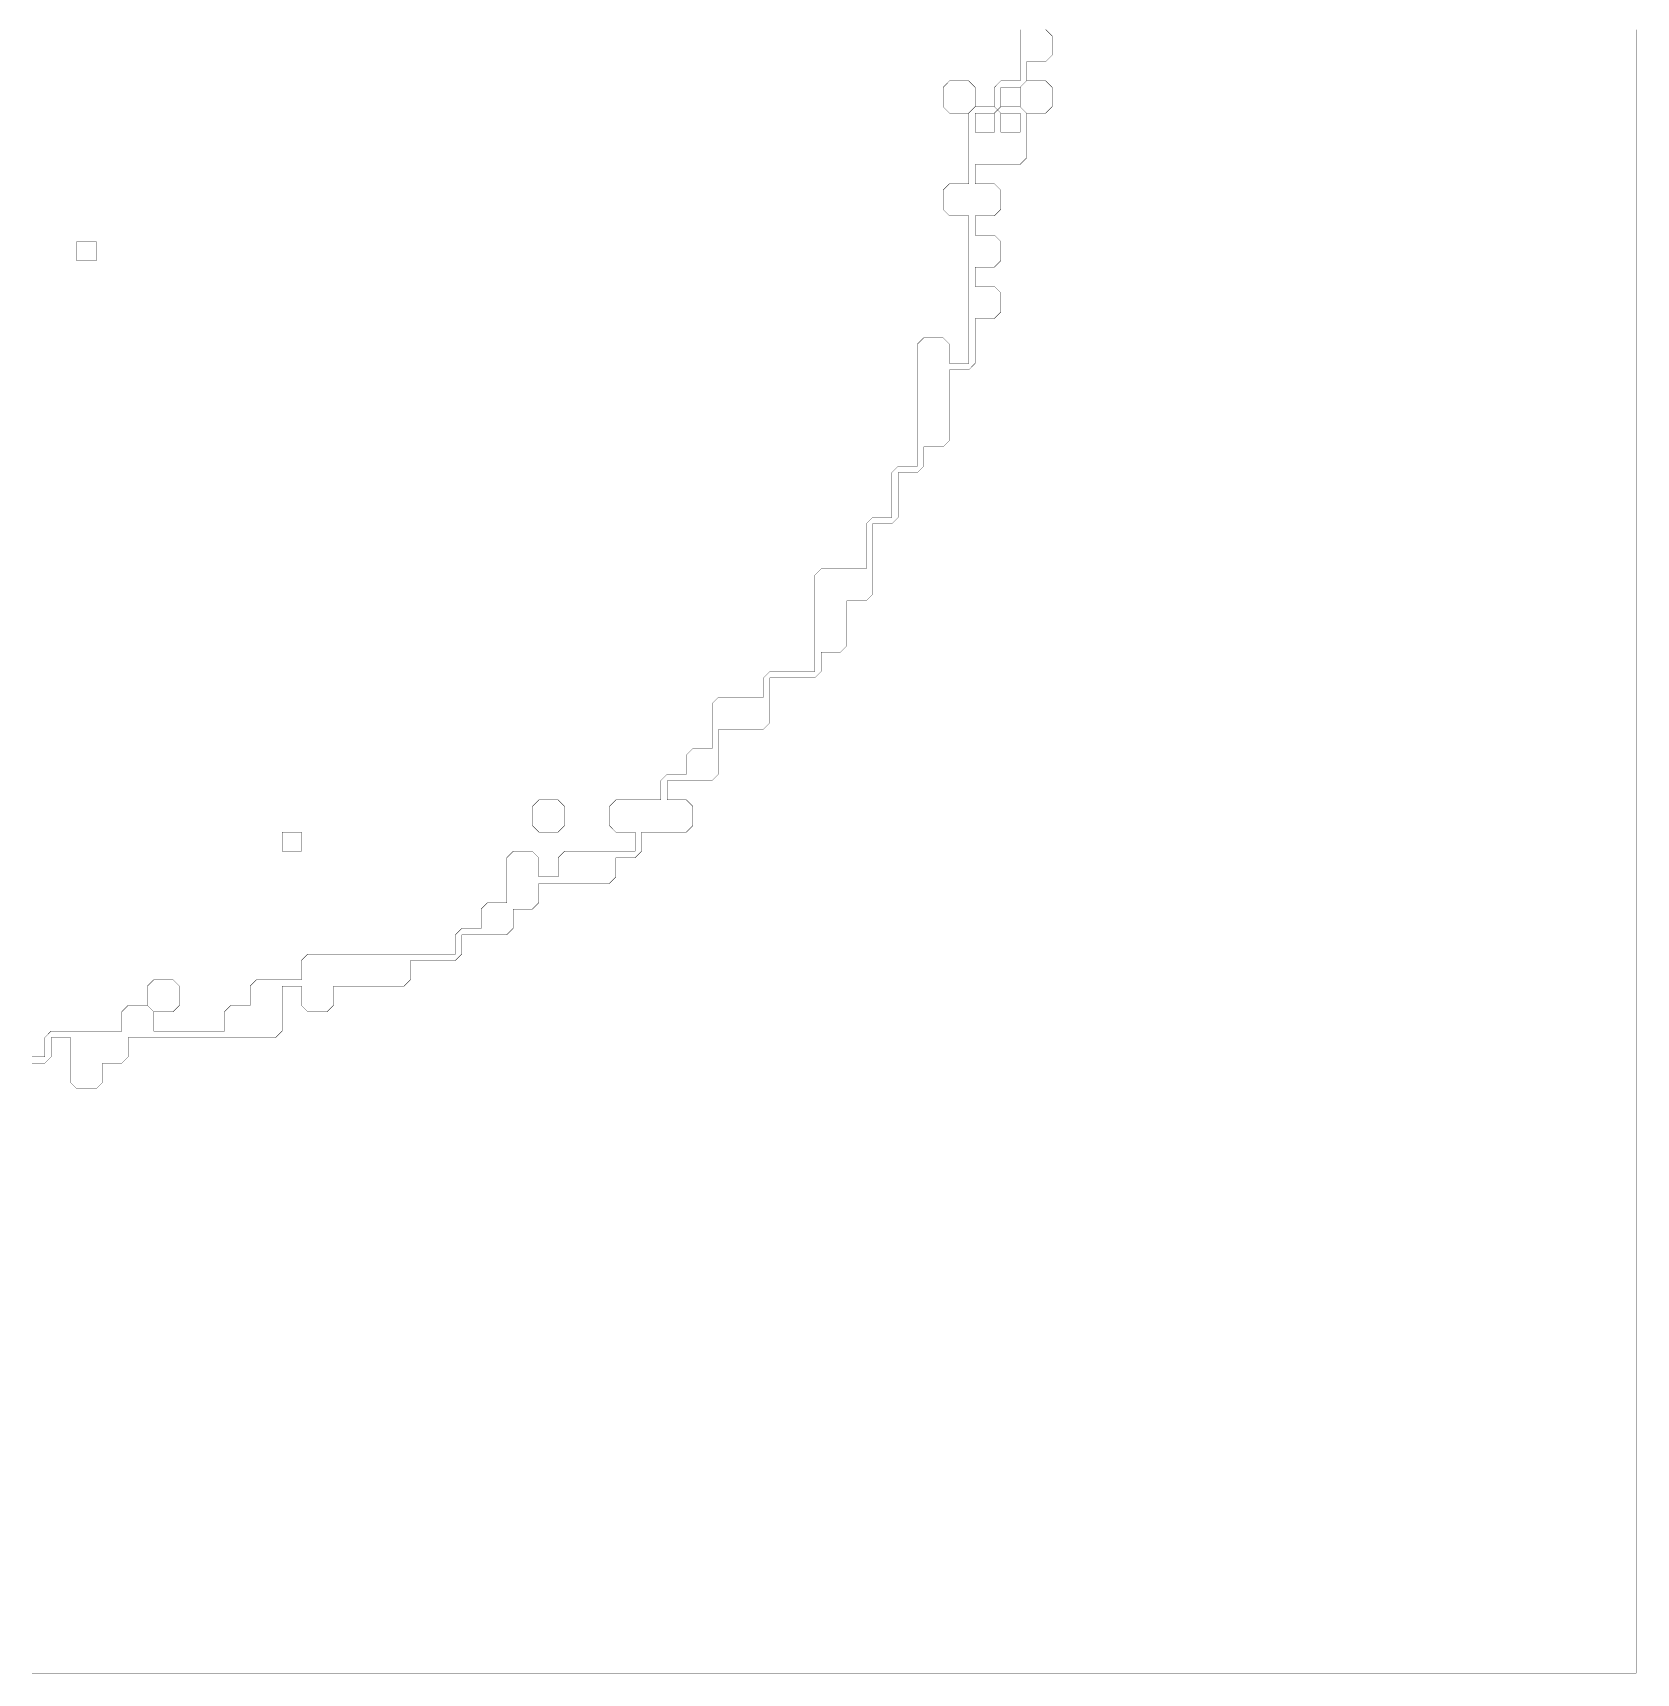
# Model space of a CAD drawing. Header units: metres. Extents: x 0 to 4990, y -4990 to 0.
# Drawn here: x 2550 to 4990, y -4990 to -2495 of the extents above; entities that cross this region are included whole.
import ezdxf

# ---------------------------------------------------------------- set-up
doc = ezdxf.new("R2010")
doc.units = ezdxf.units.M
doc.layers.add('conductor', color=1, linetype='Continuous')
doc.layers.add('substrate', color=5, linetype='Continuous')

msp = doc.modelspace()

# ---------------------------------------------------------------- linework, layer by layer
at = {"layer": 'conductor', "const_width": 0.5}
msp.add_lwpolyline([(2548.828125, -4052.734375), (2558.59375, -4052.734375), (2568.359375, -4052.734375), (2568.359375, -4042.96875), (2568.359375, -4033.203125), (2568.359375, -4023.4375), (2578.125, -4013.671875), (2587.890625, -4013.671875), (2597.65625, -4013.671875), (2607.421875, -4013.671875), (2617.1875, -4013.671875), (2626.953125, -4013.671875), (2636.71875, -4013.671875), (2646.484375, -4013.671875), (2656.25, -4013.671875), (2666.015625, -4013.671875), (2675.78125, -4013.671875), (2685.546875, -4013.671875), (2685.546875, -4003.90625), (2685.546875, -3994.140625), (2685.546875, -3984.375), (2695.3125, -3974.609375), (2705.078125, -3974.609375), (2714.84375, -3974.609375), (2724.609375, -3974.609375), (2734.375, -3984.375), (2734.375, -3994.140625), (2734.375, -4003.90625), (2734.375, -4013.671875), (2744.140625, -4013.671875), (2753.90625, -4013.671875), (2763.671875, -4013.671875), (2773.4375, -4013.671875), (2783.203125, -4013.671875), (2792.96875, -4013.671875), (2802.734375, -4013.671875), (2812.5, -4013.671875), (2822.265625, -4013.671875), (2832.03125, -4013.671875), (2841.796875, -4013.671875), (2841.796875, -4003.90625), (2841.796875, -3994.140625), (2841.796875, -3984.375), (2851.5625, -3974.609375), (2861.328125, -3974.609375), (2871.09375, -3974.609375), (2880.859375, -3974.609375), (2880.859375, -3964.84375), (2880.859375, -3955.078125), (2880.859375, -3945.3125), (2890.625, -3935.546875), (2900.390625, -3935.546875), (2910.15625, -3935.546875), (2919.921875, -3935.546875), (2929.6875, -3935.546875), (2939.453125, -3935.546875), (2949.21875, -3935.546875), (2958.984375, -3935.546875), (2958.984375, -3925.78125), (2958.984375, -3916.015625), (2958.984375, -3906.25), (2968.75, -3896.484375), (2978.515625, -3896.484375), (2988.28125, -3896.484375), (2998.046875, -3896.484375), (3007.8125, -3896.484375), (3017.578125, -3896.484375), (3027.34375, -3896.484375), (3037.109375, -3896.484375), (3046.875, -3896.484375), (3056.640625, -3896.484375), (3066.40625, -3896.484375), (3076.171875, -3896.484375), (3085.9375, -3896.484375), (3095.703125, -3896.484375), (3105.46875, -3896.484375), (3115.234375, -3896.484375), (3125, -3896.484375), (3134.765625, -3896.484375), (3144.53125, -3896.484375), (3154.296875, -3896.484375), (3164.0625, -3896.484375), (3173.828125, -3896.484375), (3183.59375, -3896.484375), (3193.359375, -3896.484375), (3193.359375, -3886.71875), (3193.359375, -3876.953125), (3193.359375, -3867.1875), (3203.125, -3857.421875), (3212.890625, -3857.421875), (3222.65625, -3857.421875), (3232.421875, -3857.421875), (3232.421875, -3847.65625), (3232.421875, -3837.890625), (3232.421875, -3828.125), (3242.1875, -3818.359375), (3251.953125, -3818.359375), (3261.71875, -3818.359375), (3271.484375, -3818.359375), (3271.484375, -3808.59375), (3271.484375, -3798.828125), (3271.484375, -3789.0625), (3271.484375, -3779.296875), (3271.484375, -3769.53125), (3271.484375, -3759.765625), (3271.484375, -3750), (3281.25, -3740.234375), (3291.015625, -3740.234375), (3300.78125, -3740.234375), (3310.546875, -3740.234375), (3320.3125, -3750), (3320.3125, -3759.765625), (3320.3125, -3769.53125), (3320.3125, -3779.296875), (3330.078125, -3779.296875), (3339.84375, -3779.296875), (3349.609375, -3779.296875), (3349.609375, -3769.53125), (3349.609375, -3759.765625), (3349.609375, -3750), (3359.375, -3740.234375), (3369.140625, -3740.234375), (3378.90625, -3740.234375), (3388.671875, -3740.234375), (3398.4375, -3740.234375), (3408.203125, -3740.234375), (3417.96875, -3740.234375), (3427.734375, -3740.234375), (3437.5, -3740.234375), (3447.265625, -3740.234375), (3457.03125, -3740.234375), (3466.796875, -3740.234375), (3466.796875, -3730.46875), (3466.796875, -3720.703125), (3466.796875, -3710.9375), (3457.03125, -3710.9375), (3447.265625, -3710.9375), (3437.5, -3710.9375), (3427.734375, -3701.171875), (3427.734375, -3691.40625), (3427.734375, -3681.640625), (3427.734375, -3671.875), (3437.5, -3662.109375), (3447.265625, -3662.109375), (3457.03125, -3662.109375), (3466.796875, -3662.109375), (3476.5625, -3662.109375), (3486.328125, -3662.109375), (3496.09375, -3662.109375), (3505.859375, -3662.109375), (3505.859375, -3652.34375), (3505.859375, -3642.578125), (3505.859375, -3632.8125), (3515.625, -3623.046875), (3525.390625, -3623.046875), (3535.15625, -3623.046875), (3544.921875, -3623.046875), (3544.921875, -3613.28125), (3544.921875, -3603.515625), (3544.921875, -3593.75), (3554.6875, -3583.984375), (3564.453125, -3583.984375), (3574.21875, -3583.984375), (3583.984375, -3583.984375), (3583.984375, -3574.21875), (3583.984375, -3564.453125), (3583.984375, -3554.6875), (3583.984375, -3544.921875), (3583.984375, -3535.15625), (3583.984375, -3525.390625), (3583.984375, -3515.625), (3593.75, -3505.859375), (3603.515625, -3505.859375), (3613.28125, -3505.859375), (3623.046875, -3505.859375), (3632.8125, -3505.859375), (3642.578125, -3505.859375), (3652.34375, -3505.859375), (3662.109375, -3505.859375), (3662.109375, -3496.09375), (3662.109375, -3486.328125), (3662.109375, -3476.5625), (3671.875, -3466.796875), (3681.640625, -3466.796875), (3691.40625, -3466.796875), (3701.171875, -3466.796875), (3710.9375, -3466.796875), (3720.703125, -3466.796875), (3730.46875, -3466.796875), (3740.234375, -3466.796875), (3740.234375, -3457.03125), (3740.234375, -3447.265625), (3740.234375, -3437.5), (3740.234375, -3427.734375), (3740.234375, -3417.96875), (3740.234375, -3408.203125), (3740.234375, -3398.4375), (3740.234375, -3388.671875), (3740.234375, -3378.90625), (3740.234375, -3369.140625), (3740.234375, -3359.375), (3740.234375, -3349.609375), (3740.234375, -3339.84375), (3740.234375, -3330.078125), (3740.234375, -3320.3125), (3750, -3310.546875), (3759.765625, -3310.546875), (3769.53125, -3310.546875), (3779.296875, -3310.546875), (3789.0625, -3310.546875), (3798.828125, -3310.546875), (3808.59375, -3310.546875), (3818.359375, -3310.546875), (3818.359375, -3300.78125), (3818.359375, -3291.015625), (3818.359375, -3281.25), (3818.359375, -3271.484375), (3818.359375, -3261.71875), (3818.359375, -3251.953125), (3818.359375, -3242.1875), (3828.125, -3232.421875), (3837.890625, -3232.421875), (3847.65625, -3232.421875), (3857.421875, -3232.421875), (3857.421875, -3222.65625), (3857.421875, -3212.890625), (3857.421875, -3203.125), (3857.421875, -3193.359375), (3857.421875, -3183.59375), (3857.421875, -3173.828125), (3857.421875, -3164.0625), (3867.1875, -3154.296875), (3876.953125, -3154.296875), (3886.71875, -3154.296875), (3896.484375, -3154.296875), (3896.484375, -3144.53125), (3896.484375, -3134.765625), (3896.484375, -3125), (3896.484375, -3115.234375), (3896.484375, -3105.46875), (3896.484375, -3095.703125), (3896.484375, -3085.9375), (3896.484375, -3076.171875), (3896.484375, -3066.40625), (3896.484375, -3056.640625), (3896.484375, -3046.875), (3896.484375, -3037.109375), (3896.484375, -3027.34375), (3896.484375, -3017.578125), (3896.484375, -3007.8125), (3896.484375, -2998.046875), (3896.484375, -2988.28125), (3896.484375, -2978.515625), (3896.484375, -2968.75), (3906.25, -2958.984375), (3916.015625, -2958.984375), (3925.78125, -2958.984375), (3935.546875, -2958.984375), (3945.3125, -2968.75), (3945.3125, -2978.515625), (3945.3125, -2988.28125), (3945.3125, -2998.046875), (3955.078125, -2998.046875), (3964.84375, -2998.046875), (3974.609375, -2998.046875), (3974.609375, -2988.28125), (3974.609375, -2978.515625), (3974.609375, -2968.75), (3974.609375, -2958.984375), (3974.609375, -2949.21875), (3974.609375, -2939.453125), (3974.609375, -2929.6875), (3974.609375, -2919.921875), (3974.609375, -2910.15625), (3974.609375, -2900.390625), (3974.609375, -2890.625), (3974.609375, -2880.859375), (3974.609375, -2871.09375), (3974.609375, -2861.328125), (3974.609375, -2851.5625), (3974.609375, -2841.796875), (3974.609375, -2832.03125), (3974.609375, -2822.265625), (3974.609375, -2812.5), (3974.609375, -2802.734375), (3974.609375, -2792.96875), (3974.609375, -2783.203125), (3974.609375, -2773.4375), (3964.84375, -2773.4375), (3955.078125, -2773.4375), (3945.3125, -2773.4375), (3935.546875, -2763.671875), (3935.546875, -2753.90625), (3935.546875, -2744.140625), (3935.546875, -2734.375), (3945.3125, -2724.609375), (3955.078125, -2724.609375), (3964.84375, -2724.609375), (3974.609375, -2724.609375), (3974.609375, -2714.84375), (3974.609375, -2705.078125), (3974.609375, -2695.3125), (3974.609375, -2685.546875), (3974.609375, -2675.78125), (3974.609375, -2666.015625), (3974.609375, -2656.25), (3974.609375, -2646.484375), (3974.609375, -2636.71875), (3974.609375, -2626.953125), (3974.609375, -2617.1875), (3984.375, -2607.421875), (3994.140625, -2607.421875), (4003.90625, -2607.421875), (4013.671875, -2607.421875), (4023.4375, -2617.1875), (4023.4375, -2626.953125), (4023.4375, -2636.71875), (4023.4375, -2646.484375), (4033.203125, -2646.484375), (4042.96875, -2646.484375), (4052.734375, -2646.484375), (4052.734375, -2636.71875), (4052.734375, -2626.953125), (4052.734375, -2617.1875), (4042.96875, -2617.1875), (4033.203125, -2617.1875), (4023.4375, -2617.1875), (4013.671875, -2607.421875), (4013.671875, -2597.65625), (4013.671875, -2587.890625), (4013.671875, -2578.125), (4023.4375, -2568.359375), (4033.203125, -2568.359375), (4042.96875, -2568.359375), (4052.734375, -2568.359375), (4052.734375, -2558.59375), (4052.734375, -2548.828125), (4052.734375, -2539.0625), (4052.734375, -2529.296875), (4052.734375, -2519.53125), (4052.734375, -2509.765625), (4052.734375, -2500), (4052.734375, -2490.234375)], dxfattribs=at)
for points in [[(3935.546875, -2578.125), (3945.3125, -2568.359375), (3955.078125, -2568.359375), (3964.84375, -2568.359375), (3974.609375, -2568.359375), (3984.375, -2578.125), (3984.375, -2587.890625), (3984.375, -2597.65625), (3984.375, -2607.421875), (3974.609375, -2617.1875), (3964.84375, -2617.1875), (3955.078125, -2617.1875), (3945.3125, -2617.1875), (3935.546875, -2607.421875), (3935.546875, -2597.65625), (3935.546875, -2587.890625)], [(3310.546875, -3671.875), (3320.3125, -3662.109375), (3330.078125, -3662.109375), (3339.84375, -3662.109375), (3349.609375, -3662.109375), (3359.375, -3671.875), (3359.375, -3681.640625), (3359.375, -3691.40625), (3359.375, -3701.171875), (3349.609375, -3710.9375), (3339.84375, -3710.9375), (3330.078125, -3710.9375), (3320.3125, -3710.9375), (3310.546875, -3701.171875), (3310.546875, -3691.40625), (3310.546875, -3681.640625)], [(2724.609375, -3945.3125), (2734.375, -3935.546875), (2744.140625, -3935.546875), (2753.90625, -3935.546875), (2763.671875, -3935.546875), (2773.4375, -3945.3125), (2773.4375, -3955.078125), (2773.4375, -3964.84375), (2773.4375, -3974.609375), (2763.671875, -3984.375), (2753.90625, -3984.375), (2744.140625, -3984.375), (2734.375, -3984.375), (2724.609375, -3974.609375), (2724.609375, -3964.84375), (2724.609375, -3955.078125)]]:
    msp.add_lwpolyline(points, close=True, dxfattribs=at)
at = {"layer": 'substrate', "const_width": 0.5}
for points in [[(2548.828125, -4990.234375), (2558.59375, -4990.234375), (2568.359375, -4990.234375), (2578.125, -4990.234375), (2587.890625, -4990.234375), (2597.65625, -4990.234375), (2607.421875, -4990.234375), (2617.1875, -4990.234375), (2626.953125, -4990.234375), (2636.71875, -4990.234375), (2646.484375, -4990.234375), (2656.25, -4990.234375), (2666.015625, -4990.234375), (2675.78125, -4990.234375), (2685.546875, -4990.234375), (2695.3125, -4990.234375), (2705.078125, -4990.234375), (2714.84375, -4990.234375), (2724.609375, -4990.234375), (2734.375, -4990.234375), (2744.140625, -4990.234375), (2753.90625, -4990.234375), (2763.671875, -4990.234375), (2773.4375, -4990.234375), (2783.203125, -4990.234375), (2792.96875, -4990.234375), (2802.734375, -4990.234375), (2812.5, -4990.234375), (2822.265625, -4990.234375), (2832.03125, -4990.234375), (2841.796875, -4990.234375), (2851.5625, -4990.234375), (2861.328125, -4990.234375), (2871.09375, -4990.234375), (2880.859375, -4990.234375), (2890.625, -4990.234375), (2900.390625, -4990.234375), (2910.15625, -4990.234375), (2919.921875, -4990.234375), (2929.6875, -4990.234375), (2939.453125, -4990.234375), (2949.21875, -4990.234375), (2958.984375, -4990.234375), (2968.75, -4990.234375), (2978.515625, -4990.234375), (2988.28125, -4990.234375), (2998.046875, -4990.234375), (3007.8125, -4990.234375), (3017.578125, -4990.234375), (3027.34375, -4990.234375), (3037.109375, -4990.234375), (3046.875, -4990.234375), (3056.640625, -4990.234375), (3066.40625, -4990.234375), (3076.171875, -4990.234375), (3085.9375, -4990.234375), (3095.703125, -4990.234375), (3105.46875, -4990.234375), (3115.234375, -4990.234375), (3125, -4990.234375), (3134.765625, -4990.234375), (3144.53125, -4990.234375), (3154.296875, -4990.234375), (3164.0625, -4990.234375), (3173.828125, -4990.234375), (3183.59375, -4990.234375), (3193.359375, -4990.234375), (3203.125, -4990.234375), (3212.890625, -4990.234375), (3222.65625, -4990.234375), (3232.421875, -4990.234375), (3242.1875, -4990.234375), (3251.953125, -4990.234375), (3261.71875, -4990.234375), (3271.484375, -4990.234375), (3281.25, -4990.234375), (3291.015625, -4990.234375), (3300.78125, -4990.234375), (3310.546875, -4990.234375), (3320.3125, -4990.234375), (3330.078125, -4990.234375), (3339.84375, -4990.234375), (3349.609375, -4990.234375), (3359.375, -4990.234375), (3369.140625, -4990.234375), (3378.90625, -4990.234375), (3388.671875, -4990.234375), (3398.4375, -4990.234375), (3408.203125, -4990.234375), (3417.96875, -4990.234375), (3427.734375, -4990.234375), (3437.5, -4990.234375), (3447.265625, -4990.234375), (3457.03125, -4990.234375), (3466.796875, -4990.234375), (3476.5625, -4990.234375), (3486.328125, -4990.234375), (3496.09375, -4990.234375), (3505.859375, -4990.234375), (3515.625, -4990.234375), (3525.390625, -4990.234375), (3535.15625, -4990.234375), (3544.921875, -4990.234375), (3554.6875, -4990.234375), (3564.453125, -4990.234375), (3574.21875, -4990.234375), (3583.984375, -4990.234375), (3593.75, -4990.234375), (3603.515625, -4990.234375), (3613.28125, -4990.234375), (3623.046875, -4990.234375), (3632.8125, -4990.234375), (3642.578125, -4990.234375), (3652.34375, -4990.234375), (3662.109375, -4990.234375), (3671.875, -4990.234375), (3681.640625, -4990.234375), (3691.40625, -4990.234375), (3701.171875, -4990.234375), (3710.9375, -4990.234375), (3720.703125, -4990.234375), (3730.46875, -4990.234375), (3740.234375, -4990.234375), (3750, -4990.234375), (3759.765625, -4990.234375), (3769.53125, -4990.234375), (3779.296875, -4990.234375), (3789.0625, -4990.234375), (3798.828125, -4990.234375), (3808.59375, -4990.234375), (3818.359375, -4990.234375), (3828.125, -4990.234375), (3837.890625, -4990.234375), (3847.65625, -4990.234375), (3857.421875, -4990.234375), (3867.1875, -4990.234375), (3876.953125, -4990.234375), (3886.71875, -4990.234375), (3896.484375, -4990.234375), (3906.25, -4990.234375), (3916.015625, -4990.234375), (3925.78125, -4990.234375), (3935.546875, -4990.234375), (3945.3125, -4990.234375), (3955.078125, -4990.234375), (3964.84375, -4990.234375), (3974.609375, -4990.234375), (3984.375, -4990.234375), (3994.140625, -4990.234375), (4003.90625, -4990.234375), (4013.671875, -4990.234375), (4023.4375, -4990.234375), (4033.203125, -4990.234375), (4042.96875, -4990.234375), (4052.734375, -4990.234375), (4062.5, -4990.234375), (4072.265625, -4990.234375), (4082.03125, -4990.234375), (4091.796875, -4990.234375), (4101.5625, -4990.234375), (4111.328125, -4990.234375), (4121.09375, -4990.234375), (4130.859375, -4990.234375), (4140.625, -4990.234375), (4150.390625, -4990.234375), (4160.15625, -4990.234375), (4169.921875, -4990.234375), (4179.6875, -4990.234375), (4189.453125, -4990.234375), (4199.21875, -4990.234375), (4208.984375, -4990.234375), (4218.75, -4990.234375), (4228.515625, -4990.234375), (4238.28125, -4990.234375), (4248.046875, -4990.234375), (4257.8125, -4990.234375), (4267.578125, -4990.234375), (4277.34375, -4990.234375), (4287.109375, -4990.234375), (4296.875, -4990.234375), (4306.640625, -4990.234375), (4316.40625, -4990.234375), (4326.171875, -4990.234375), (4335.9375, -4990.234375), (4345.703125, -4990.234375), (4355.46875, -4990.234375), (4365.234375, -4990.234375), (4375, -4990.234375), (4384.765625, -4990.234375), (4394.53125, -4990.234375), (4404.296875, -4990.234375), (4414.0625, -4990.234375), (4423.828125, -4990.234375), (4433.59375, -4990.234375), (4443.359375, -4990.234375), (4453.125, -4990.234375), (4462.890625, -4990.234375), (4472.65625, -4990.234375), (4482.421875, -4990.234375), (4492.1875, -4990.234375), (4501.953125, -4990.234375), (4511.71875, -4990.234375), (4521.484375, -4990.234375), (4531.25, -4990.234375), (4541.015625, -4990.234375), (4550.78125, -4990.234375), (4560.546875, -4990.234375), (4570.3125, -4990.234375), (4580.078125, -4990.234375), (4589.84375, -4990.234375), (4599.609375, -4990.234375), (4609.375, -4990.234375), (4619.140625, -4990.234375), (4628.90625, -4990.234375), (4638.671875, -4990.234375), (4648.4375, -4990.234375), (4658.203125, -4990.234375), (4667.96875, -4990.234375), (4677.734375, -4990.234375), (4687.5, -4990.234375), (4697.265625, -4990.234375), (4707.03125, -4990.234375), (4716.796875, -4990.234375), (4726.5625, -4990.234375), (4736.328125, -4990.234375), (4746.09375, -4990.234375), (4755.859375, -4990.234375), (4765.625, -4990.234375), (4775.390625, -4990.234375), (4785.15625, -4990.234375), (4794.921875, -4990.234375), (4804.6875, -4990.234375), (4814.453125, -4990.234375), (4824.21875, -4990.234375), (4833.984375, -4990.234375), (4843.75, -4990.234375), (4853.515625, -4990.234375), (4863.28125, -4990.234375), (4873.046875, -4990.234375), (4882.8125, -4990.234375), (4892.578125, -4990.234375), (4902.34375, -4990.234375), (4912.109375, -4990.234375), (4921.875, -4990.234375), (4931.640625, -4990.234375), (4941.40625, -4990.234375), (4951.171875, -4990.234375), (4960.9375, -4990.234375), (4970.703125, -4990.234375), (4980.46875, -4990.234375), (4990.234375, -4990.234375), (4990.234375, -4980.46875), (4990.234375, -4970.703125), (4990.234375, -4960.9375), (4990.234375, -4951.171875), (4990.234375, -4941.40625), (4990.234375, -4931.640625), (4990.234375, -4921.875), (4990.234375, -4912.109375), (4990.234375, -4902.34375), (4990.234375, -4892.578125), (4990.234375, -4882.8125), (4990.234375, -4873.046875), (4990.234375, -4863.28125), (4990.234375, -4853.515625), (4990.234375, -4843.75), (4990.234375, -4833.984375), (4990.234375, -4824.21875), (4990.234375, -4814.453125), (4990.234375, -4804.6875), (4990.234375, -4794.921875), (4990.234375, -4785.15625), (4990.234375, -4775.390625), (4990.234375, -4765.625), (4990.234375, -4755.859375), (4990.234375, -4746.09375), (4990.234375, -4736.328125), (4990.234375, -4726.5625), (4990.234375, -4716.796875), (4990.234375, -4707.03125), (4990.234375, -4697.265625), (4990.234375, -4687.5), (4990.234375, -4677.734375), (4990.234375, -4667.96875), (4990.234375, -4658.203125), (4990.234375, -4648.4375), (4990.234375, -4638.671875), (4990.234375, -4628.90625), (4990.234375, -4619.140625), (4990.234375, -4609.375), (4990.234375, -4599.609375), (4990.234375, -4589.84375), (4990.234375, -4580.078125), (4990.234375, -4570.3125), (4990.234375, -4560.546875), (4990.234375, -4550.78125), (4990.234375, -4541.015625), (4990.234375, -4531.25), (4990.234375, -4521.484375), (4990.234375, -4511.71875), (4990.234375, -4501.953125), (4990.234375, -4492.1875), (4990.234375, -4482.421875), (4990.234375, -4472.65625), (4990.234375, -4462.890625), (4990.234375, -4453.125), (4990.234375, -4443.359375), (4990.234375, -4433.59375), (4990.234375, -4423.828125), (4990.234375, -4414.0625), (4990.234375, -4404.296875), (4990.234375, -4394.53125), (4990.234375, -4384.765625), (4990.234375, -4375), (4990.234375, -4365.234375), (4990.234375, -4355.46875), (4990.234375, -4345.703125), (4990.234375, -4335.9375), (4990.234375, -4326.171875), (4990.234375, -4316.40625), (4990.234375, -4306.640625), (4990.234375, -4296.875), (4990.234375, -4287.109375), (4990.234375, -4277.34375), (4990.234375, -4267.578125), (4990.234375, -4257.8125), (4990.234375, -4248.046875), (4990.234375, -4238.28125), (4990.234375, -4228.515625), (4990.234375, -4218.75), (4990.234375, -4208.984375), (4990.234375, -4199.21875), (4990.234375, -4189.453125), (4990.234375, -4179.6875), (4990.234375, -4169.921875), (4990.234375, -4160.15625), (4990.234375, -4150.390625), (4990.234375, -4140.625), (4990.234375, -4130.859375), (4990.234375, -4121.09375), (4990.234375, -4111.328125), (4990.234375, -4101.5625), (4990.234375, -4091.796875), (4990.234375, -4082.03125), (4990.234375, -4072.265625), (4990.234375, -4062.5), (4990.234375, -4052.734375), (4990.234375, -4042.96875), (4990.234375, -4033.203125), (4990.234375, -4023.4375), (4990.234375, -4013.671875), (4990.234375, -4003.90625), (4990.234375, -3994.140625), (4990.234375, -3984.375), (4990.234375, -3974.609375), (4990.234375, -3964.84375), (4990.234375, -3955.078125), (4990.234375, -3945.3125), (4990.234375, -3935.546875), (4990.234375, -3925.78125), (4990.234375, -3916.015625), (4990.234375, -3906.25), (4990.234375, -3896.484375), (4990.234375, -3886.71875), (4990.234375, -3876.953125), (4990.234375, -3867.1875), (4990.234375, -3857.421875), (4990.234375, -3847.65625), (4990.234375, -3837.890625), (4990.234375, -3828.125), (4990.234375, -3818.359375), (4990.234375, -3808.59375), (4990.234375, -3798.828125), (4990.234375, -3789.0625), (4990.234375, -3779.296875), (4990.234375, -3769.53125), (4990.234375, -3759.765625), (4990.234375, -3750), (4990.234375, -3740.234375), (4990.234375, -3730.46875), (4990.234375, -3720.703125), (4990.234375, -3710.9375), (4990.234375, -3701.171875), (4990.234375, -3691.40625), (4990.234375, -3681.640625), (4990.234375, -3671.875), (4990.234375, -3662.109375), (4990.234375, -3652.34375), (4990.234375, -3642.578125), (4990.234375, -3632.8125), (4990.234375, -3623.046875), (4990.234375, -3613.28125), (4990.234375, -3603.515625), (4990.234375, -3593.75), (4990.234375, -3583.984375), (4990.234375, -3574.21875), (4990.234375, -3564.453125), (4990.234375, -3554.6875), (4990.234375, -3544.921875), (4990.234375, -3535.15625), (4990.234375, -3525.390625), (4990.234375, -3515.625), (4990.234375, -3505.859375), (4990.234375, -3496.09375), (4990.234375, -3486.328125), (4990.234375, -3476.5625), (4990.234375, -3466.796875), (4990.234375, -3457.03125), (4990.234375, -3447.265625), (4990.234375, -3437.5), (4990.234375, -3427.734375), (4990.234375, -3417.96875), (4990.234375, -3408.203125), (4990.234375, -3398.4375), (4990.234375, -3388.671875), (4990.234375, -3378.90625), (4990.234375, -3369.140625), (4990.234375, -3359.375), (4990.234375, -3349.609375), (4990.234375, -3339.84375), (4990.234375, -3330.078125), (4990.234375, -3320.3125), (4990.234375, -3310.546875), (4990.234375, -3300.78125), (4990.234375, -3291.015625), (4990.234375, -3281.25), (4990.234375, -3271.484375), (4990.234375, -3261.71875), (4990.234375, -3251.953125), (4990.234375, -3242.1875), (4990.234375, -3232.421875), (4990.234375, -3222.65625), (4990.234375, -3212.890625), (4990.234375, -3203.125), (4990.234375, -3193.359375), (4990.234375, -3183.59375), (4990.234375, -3173.828125), (4990.234375, -3164.0625), (4990.234375, -3154.296875), (4990.234375, -3144.53125), (4990.234375, -3134.765625), (4990.234375, -3125), (4990.234375, -3115.234375), (4990.234375, -3105.46875), (4990.234375, -3095.703125), (4990.234375, -3085.9375), (4990.234375, -3076.171875), (4990.234375, -3066.40625), (4990.234375, -3056.640625), (4990.234375, -3046.875), (4990.234375, -3037.109375), (4990.234375, -3027.34375), (4990.234375, -3017.578125), (4990.234375, -3007.8125), (4990.234375, -2998.046875), (4990.234375, -2988.28125), (4990.234375, -2978.515625), (4990.234375, -2968.75), (4990.234375, -2958.984375), (4990.234375, -2949.21875), (4990.234375, -2939.453125), (4990.234375, -2929.6875), (4990.234375, -2919.921875), (4990.234375, -2910.15625), (4990.234375, -2900.390625), (4990.234375, -2890.625), (4990.234375, -2880.859375), (4990.234375, -2871.09375), (4990.234375, -2861.328125), (4990.234375, -2851.5625), (4990.234375, -2841.796875), (4990.234375, -2832.03125), (4990.234375, -2822.265625), (4990.234375, -2812.5), (4990.234375, -2802.734375), (4990.234375, -2792.96875), (4990.234375, -2783.203125), (4990.234375, -2773.4375), (4990.234375, -2763.671875), (4990.234375, -2753.90625), (4990.234375, -2744.140625), (4990.234375, -2734.375), (4990.234375, -2724.609375), (4990.234375, -2714.84375), (4990.234375, -2705.078125), (4990.234375, -2695.3125), (4990.234375, -2685.546875), (4990.234375, -2675.78125), (4990.234375, -2666.015625), (4990.234375, -2656.25), (4990.234375, -2646.484375), (4990.234375, -2636.71875), (4990.234375, -2626.953125), (4990.234375, -2617.1875), (4990.234375, -2607.421875), (4990.234375, -2597.65625), (4990.234375, -2587.890625), (4990.234375, -2578.125), (4990.234375, -2568.359375), (4990.234375, -2558.59375), (4990.234375, -2548.828125), (4990.234375, -2539.0625), (4990.234375, -2529.296875), (4990.234375, -2519.53125), (4990.234375, -2509.765625), (4990.234375, -2500), (4990.234375, -2490.234375)], [(4091.796875, -2490.234375), (4101.5625, -2500), (4101.5625, -2509.765625), (4101.5625, -2519.53125), (4101.5625, -2529.296875), (4091.796875, -2539.0625), (4082.03125, -2539.0625), (4072.265625, -2539.0625), (4062.5, -2539.0625), (4062.5, -2548.828125), (4062.5, -2558.59375), (4062.5, -2568.359375), (4052.734375, -2578.125), (4042.96875, -2578.125), (4033.203125, -2578.125), (4023.4375, -2578.125), (4023.4375, -2587.890625), (4023.4375, -2597.65625), (4023.4375, -2607.421875), (4013.671875, -2617.1875), (4003.90625, -2617.1875), (3994.140625, -2617.1875), (3984.375, -2617.1875), (3984.375, -2626.953125), (3984.375, -2636.71875), (3984.375, -2646.484375), (3994.140625, -2646.484375), (4003.90625, -2646.484375), (4013.671875, -2646.484375), (4013.671875, -2636.71875), (4013.671875, -2626.953125), (4013.671875, -2617.1875), (4023.4375, -2607.421875), (4033.203125, -2607.421875), (4042.96875, -2607.421875), (4052.734375, -2607.421875), (4062.5, -2617.1875), (4062.5, -2626.953125), (4062.5, -2636.71875), (4062.5, -2646.484375), (4062.5, -2656.25), (4062.5, -2666.015625), (4062.5, -2675.78125), (4062.5, -2685.546875), (4052.734375, -2695.3125), (4042.96875, -2695.3125), (4033.203125, -2695.3125), (4023.4375, -2695.3125), (4013.671875, -2695.3125), (4003.90625, -2695.3125), (3994.140625, -2695.3125), (3984.375, -2695.3125), (3984.375, -2705.078125), (3984.375, -2714.84375), (3984.375, -2724.609375), (3994.140625, -2724.609375), (4003.90625, -2724.609375), (4013.671875, -2724.609375), (4023.4375, -2734.375), (4023.4375, -2744.140625), (4023.4375, -2753.90625), (4023.4375, -2763.671875), (4013.671875, -2773.4375), (4003.90625, -2773.4375), (3994.140625, -2773.4375), (3984.375, -2773.4375), (3984.375, -2783.203125), (3984.375, -2792.96875), (3984.375, -2802.734375), (3994.140625, -2802.734375), (4003.90625, -2802.734375), (4013.671875, -2802.734375), (4023.4375, -2812.5), (4023.4375, -2822.265625), (4023.4375, -2832.03125), (4023.4375, -2841.796875), (4013.671875, -2851.5625), (4003.90625, -2851.5625), (3994.140625, -2851.5625), (3984.375, -2851.5625), (3984.375, -2861.328125), (3984.375, -2871.09375), (3984.375, -2880.859375), (3994.140625, -2880.859375), (4003.90625, -2880.859375), (4013.671875, -2880.859375), (4023.4375, -2890.625), (4023.4375, -2900.390625), (4023.4375, -2910.15625), (4023.4375, -2919.921875), (4013.671875, -2929.6875), (4003.90625, -2929.6875), (3994.140625, -2929.6875), (3984.375, -2929.6875), (3984.375, -2939.453125), (3984.375, -2949.21875), (3984.375, -2958.984375), (3984.375, -2968.75), (3984.375, -2978.515625), (3984.375, -2988.28125), (3984.375, -2998.046875), (3974.609375, -3007.8125), (3964.84375, -3007.8125), (3955.078125, -3007.8125), (3945.3125, -3007.8125), (3945.3125, -3017.578125), (3945.3125, -3027.34375), (3945.3125, -3037.109375), (3945.3125, -3046.875), (3945.3125, -3056.640625), (3945.3125, -3066.40625), (3945.3125, -3076.171875), (3945.3125, -3085.9375), (3945.3125, -3095.703125), (3945.3125, -3105.46875), (3945.3125, -3115.234375), (3935.546875, -3125), (3925.78125, -3125), (3916.015625, -3125), (3906.25, -3125), (3906.25, -3134.765625), (3906.25, -3144.53125), (3906.25, -3154.296875), (3896.484375, -3164.0625), (3886.71875, -3164.0625), (3876.953125, -3164.0625), (3867.1875, -3164.0625), (3867.1875, -3173.828125), (3867.1875, -3183.59375), (3867.1875, -3193.359375), (3867.1875, -3203.125), (3867.1875, -3212.890625), (3867.1875, -3222.65625), (3867.1875, -3232.421875), (3857.421875, -3242.1875), (3847.65625, -3242.1875), (3837.890625, -3242.1875), (3828.125, -3242.1875), (3828.125, -3251.953125), (3828.125, -3261.71875), (3828.125, -3271.484375), (3828.125, -3281.25), (3828.125, -3291.015625), (3828.125, -3300.78125), (3828.125, -3310.546875), (3828.125, -3320.3125), (3828.125, -3330.078125), (3828.125, -3339.84375), (3828.125, -3349.609375), (3818.359375, -3359.375), (3808.59375, -3359.375), (3798.828125, -3359.375), (3789.0625, -3359.375), (3789.0625, -3369.140625), (3789.0625, -3378.90625), (3789.0625, -3388.671875), (3789.0625, -3398.4375), (3789.0625, -3408.203125), (3789.0625, -3417.96875), (3789.0625, -3427.734375), (3779.296875, -3437.5), (3769.53125, -3437.5), (3759.765625, -3437.5), (3750, -3437.5), (3750, -3447.265625), (3750, -3457.03125), (3750, -3466.796875), (3740.234375, -3476.5625), (3730.46875, -3476.5625), (3720.703125, -3476.5625), (3710.9375, -3476.5625), (3701.171875, -3476.5625), (3691.40625, -3476.5625), (3681.640625, -3476.5625), (3671.875, -3476.5625), (3671.875, -3486.328125), (3671.875, -3496.09375), (3671.875, -3505.859375), (3671.875, -3515.625), (3671.875, -3525.390625), (3671.875, -3535.15625), (3671.875, -3544.921875), (3662.109375, -3554.6875), (3652.34375, -3554.6875), (3642.578125, -3554.6875), (3632.8125, -3554.6875), (3623.046875, -3554.6875), (3613.28125, -3554.6875), (3603.515625, -3554.6875), (3593.75, -3554.6875), (3593.75, -3564.453125), (3593.75, -3574.21875), (3593.75, -3583.984375), (3593.75, -3593.75), (3593.75, -3603.515625), (3593.75, -3613.28125), (3593.75, -3623.046875), (3583.984375, -3632.8125), (3574.21875, -3632.8125), (3564.453125, -3632.8125), (3554.6875, -3632.8125), (3544.921875, -3632.8125), (3535.15625, -3632.8125), (3525.390625, -3632.8125), (3515.625, -3632.8125), (3515.625, -3642.578125), (3515.625, -3652.34375), (3515.625, -3662.109375), (3525.390625, -3662.109375), (3535.15625, -3662.109375), (3544.921875, -3662.109375), (3554.6875, -3671.875), (3554.6875, -3681.640625), (3554.6875, -3691.40625), (3554.6875, -3701.171875), (3544.921875, -3710.9375), (3535.15625, -3710.9375), (3525.390625, -3710.9375), (3515.625, -3710.9375), (3505.859375, -3710.9375), (3496.09375, -3710.9375), (3486.328125, -3710.9375), (3476.5625, -3710.9375), (3476.5625, -3720.703125), (3476.5625, -3730.46875), (3476.5625, -3740.234375), (3466.796875, -3750), (3457.03125, -3750), (3447.265625, -3750), (3437.5, -3750), (3437.5, -3759.765625), (3437.5, -3769.53125), (3437.5, -3779.296875), (3427.734375, -3789.0625), (3417.96875, -3789.0625), (3408.203125, -3789.0625), (3398.4375, -3789.0625), (3388.671875, -3789.0625), (3378.90625, -3789.0625), (3369.140625, -3789.0625), (3359.375, -3789.0625), (3349.609375, -3789.0625), (3339.84375, -3789.0625), (3330.078125, -3789.0625), (3320.3125, -3789.0625), (3320.3125, -3798.828125), (3320.3125, -3808.59375), (3320.3125, -3818.359375), (3310.546875, -3828.125), (3300.78125, -3828.125), (3291.015625, -3828.125), (3281.25, -3828.125), (3281.25, -3837.890625), (3281.25, -3847.65625), (3281.25, -3857.421875), (3271.484375, -3867.1875), (3261.71875, -3867.1875), (3251.953125, -3867.1875), (3242.1875, -3867.1875), (3232.421875, -3867.1875), (3222.65625, -3867.1875), (3212.890625, -3867.1875), (3203.125, -3867.1875), (3203.125, -3876.953125), (3203.125, -3886.71875), (3203.125, -3896.484375), (3193.359375, -3906.25), (3183.59375, -3906.25), (3173.828125, -3906.25), (3164.0625, -3906.25), (3154.296875, -3906.25), (3144.53125, -3906.25), (3134.765625, -3906.25), (3125, -3906.25), (3125, -3916.015625), (3125, -3925.78125), (3125, -3935.546875), (3115.234375, -3945.3125), (3105.46875, -3945.3125), (3095.703125, -3945.3125), (3085.9375, -3945.3125), (3076.171875, -3945.3125), (3066.40625, -3945.3125), (3056.640625, -3945.3125), (3046.875, -3945.3125), (3037.109375, -3945.3125), (3027.34375, -3945.3125), (3017.578125, -3945.3125), (3007.8125, -3945.3125), (3007.8125, -3955.078125), (3007.8125, -3964.84375), (3007.8125, -3974.609375), (2998.046875, -3984.375), (2988.28125, -3984.375), (2978.515625, -3984.375), (2968.75, -3984.375), (2958.984375, -3974.609375), (2958.984375, -3964.84375), (2958.984375, -3955.078125), (2958.984375, -3945.3125), (2949.21875, -3945.3125), (2939.453125, -3945.3125), (2929.6875, -3945.3125), (2929.6875, -3955.078125), (2929.6875, -3964.84375), (2929.6875, -3974.609375), (2929.6875, -3984.375), (2929.6875, -3994.140625), (2929.6875, -4003.90625), (2929.6875, -4013.671875), (2919.921875, -4023.4375), (2910.15625, -4023.4375), (2900.390625, -4023.4375), (2890.625, -4023.4375), (2880.859375, -4023.4375), (2871.09375, -4023.4375), (2861.328125, -4023.4375), (2851.5625, -4023.4375), (2841.796875, -4023.4375), (2832.03125, -4023.4375), (2822.265625, -4023.4375), (2812.5, -4023.4375), (2802.734375, -4023.4375), (2792.96875, -4023.4375), (2783.203125, -4023.4375), (2773.4375, -4023.4375), (2763.671875, -4023.4375), (2753.90625, -4023.4375), (2744.140625, -4023.4375), (2734.375, -4023.4375), (2724.609375, -4023.4375), (2714.84375, -4023.4375), (2705.078125, -4023.4375), (2695.3125, -4023.4375), (2695.3125, -4033.203125), (2695.3125, -4042.96875), (2695.3125, -4052.734375), (2685.546875, -4062.5), (2675.78125, -4062.5), (2666.015625, -4062.5), (2656.25, -4062.5), (2656.25, -4072.265625), (2656.25, -4082.03125), (2656.25, -4091.796875), (2646.484375, -4101.5625), (2636.71875, -4101.5625), (2626.953125, -4101.5625), (2617.1875, -4101.5625), (2607.421875, -4091.796875), (2607.421875, -4082.03125), (2607.421875, -4072.265625), (2607.421875, -4062.5), (2607.421875, -4052.734375), (2607.421875, -4042.96875), (2607.421875, -4033.203125), (2607.421875, -4023.4375), (2597.65625, -4023.4375), (2587.890625, -4023.4375), (2578.125, -4023.4375), (2578.125, -4033.203125), (2578.125, -4042.96875), (2578.125, -4052.734375), (2568.359375, -4062.5), (2558.59375, -4062.5), (2548.828125, -4062.5)]]:
    msp.add_lwpolyline(points, dxfattribs=at)
for points in [[(4052.734375, -2578.125), (4062.5, -2568.359375), (4072.265625, -2568.359375), (4082.03125, -2568.359375), (4091.796875, -2568.359375), (4101.5625, -2578.125), (4101.5625, -2587.890625), (4101.5625, -2597.65625), (4101.5625, -2607.421875), (4091.796875, -2617.1875), (4082.03125, -2617.1875), (4072.265625, -2617.1875), (4062.5, -2617.1875), (4052.734375, -2607.421875), (4052.734375, -2597.65625), (4052.734375, -2587.890625)], [(2617.1875, -2812.5), (2617.1875, -2822.265625), (2617.1875, -2832.03125), (2617.1875, -2841.796875), (2626.953125, -2841.796875), (2636.71875, -2841.796875), (2646.484375, -2841.796875), (2646.484375, -2832.03125), (2646.484375, -2822.265625), (2646.484375, -2812.5), (2636.71875, -2812.5), (2626.953125, -2812.5)], [(2929.6875, -3710.9375), (2929.6875, -3720.703125), (2929.6875, -3730.46875), (2929.6875, -3740.234375), (2939.453125, -3740.234375), (2949.21875, -3740.234375), (2958.984375, -3740.234375), (2958.984375, -3730.46875), (2958.984375, -3720.703125), (2958.984375, -3710.9375), (2949.21875, -3710.9375), (2939.453125, -3710.9375)]]:
    msp.add_lwpolyline(points, close=True, dxfattribs=at)

doc.saveas('drawing.dxf')
